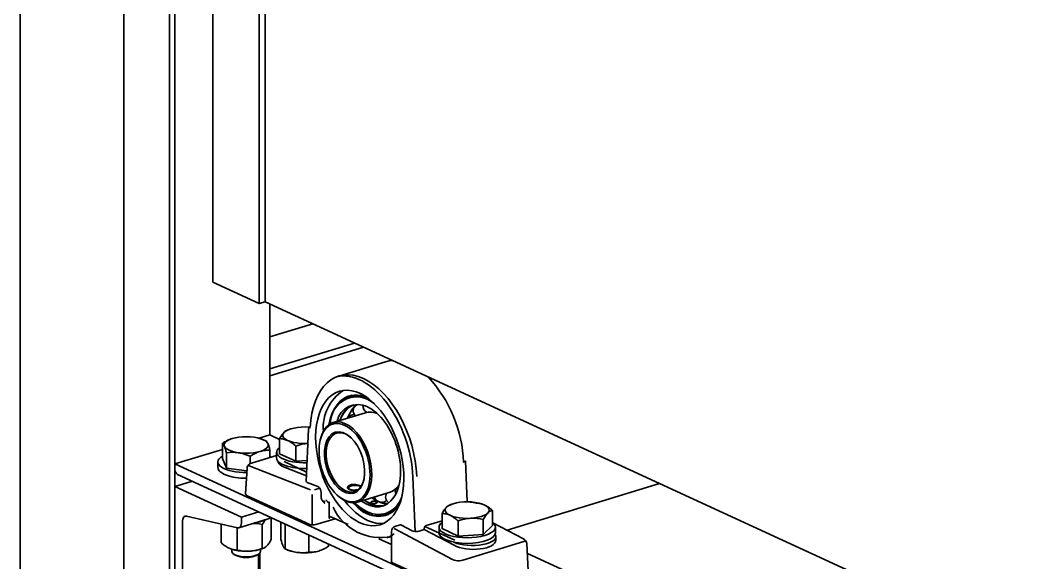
# Model space of a CAD drawing. Header units: millimetres. Extents: x -8400 to 8400, y -5940 to 5940.
# Drawn here: x 3358.5 to 3705.1, y 3950.6 to 4137.1 of the extents above; entities that cross this region are included whole.
import ezdxf

# ---------------------------------------------------------------- set-up
doc = ezdxf.new("R2010")
doc.units = ezdxf.units.MM
doc.layers.add('粗实线层', color=7, linetype='Continuous', lineweight=35)

msp = doc.modelspace()

# ---------------------------------------------------------------- linework, layer by layer
at = {"layer": '粗实线层', "linetype": 'Continuous', "lineweight": 35}
for points in [[(3358.493, 1285.787), (3358.493, 4866.968), (3391.124, 4876.938), (3444.236, 4852.438), (3440.497, 4851.295), (3444.236, 4852.438), (5462.492, 3921.43), (5515.604, 3896.93), (5482.974, 3886.961)], [(3444.236, 2019.891), (3444.236, 1271.256), (3411.605, 1261.286), (3411.605, 4842.468), (3410.313, 4843.064), (3409.946, 4843.293), (3409.764, 4843.552), (3409.781, 4843.819), (3409.997, 4844.074), (3410.394, 4844.296), (3432.959, 4853.718), (3433.439, 4854.012), (3433.607, 4854.352)], [(3409.747, 4843.663), (3409.747, 1262.481), (3409.893, 1262.163), (3410.313, 1261.883), (3411.605, 1261.286)], [(3440.591, 4312.691), (3424.658, 4320.041), (3424.658, 4047.085), (3440.591, 4039.735)], [(3431.926, 4321.04), (3430.167, 4320.502), (3429.714, 4320.323), (3429.401, 4320.105), (3429.249, 4319.864), (3429.268, 4319.617), (3429.456, 4319.38), (3429.802, 4319.169), (3442.549, 4313.289), (3442.549, 4040.333), (3440.591, 4039.735), (3440.591, 4312.691), (3442.549, 4313.289)], [(3394.038, 4207.151), (3394.038, 3796.322)], [(3442.557, 4040.329), (3902.669, 3828.083)], [(3444.236, 4039.509), (3444.236, 3994.521)], [(3458.948, 4032.771), (3444.24, 4028.277)], [(3444.237, 4017.28), (3473.286, 4026.156)], [(3444.237, 4014.94), (3476.345, 4024.75)], [(3444.241, 4014.941), (3476.336, 4024.748)], [(3483.954, 4019.712), (3467.899, 4014.807)], [(3486.336, 4020.135), (3485.127, 4019.994), (3483.954, 4019.712)], [(3472.237, 4008.233), (3470.235, 4007.116)], [(3468.189, 3999.498), (3468.776, 4000.89), (3469.485, 4002.119), (3470.307, 4003.172), (3471.232, 4004.035), (3472.249, 4004.696)], [(3468.289, 3999.528), (3468.827, 4000.791), (3469.466, 4001.92), (3470.201, 4002.902), (3471.023, 4003.727), (3471.925, 4004.386), (3472.896, 4004.874)], [(3474.284, 4005.018), (3473.254, 4004.167), (3472.34, 4003.091), (3471.555, 4001.805), (3470.909, 4000.329)], [(3473.127, 4004.203), (3472.248, 4003.04), (3471.507, 4001.735), (3470.967, 4000.487)], [(3477.107, 4002.223), (3466.002, 3998.83)], [(3481.07, 4001.897), (3480.041, 4002.248), (3479.029, 4002.422), (3478.047, 4002.413), (3477.106, 4002.223)], [(3457.402, 3991.654), (3456.085, 3991.619), (3454.772, 3991.669), (3453.502, 3991.805), (3452.314, 3992.021), (3451.244, 3992.311), (3450.325, 3992.667), (3449.584, 3993.077), (3449.044, 3993.529), (3448.722, 3994.01), (3448.627, 3994.504), (3448.761, 3994.997), (3449.122, 3995.473), (3449.698, 3995.92), (3450.471, 3996.321), (3451.419, 3996.666), (3452.511, 3996.944), (3453.715, 3997.147), (3454.995, 3997.268), (3456.553, 3997.301), (3458.096, 3997.214)], [(3458.094, 3997.161), (3457.642, 3996.939), (3457.473, 3996.648), (3456.689, 3978.621), (3456.783, 3978.425), (3457.069, 3978.256), (3460.688, 3976.825), (3461.028, 3976.61), (3461.337, 3976.254), (3461.584, 3975.793), (3461.743, 3975.276), (3461.798, 3974.755), (3461.798, 3973.369), (3461.8, 3973.269), (3461.806, 3973.171), (3461.816, 3973.075), (3461.83, 3972.98), (3461.846, 3972.888), (3461.866, 3972.797), (3461.878, 3972.752), (3461.89, 3972.707), (3461.903, 3972.663), (3461.916, 3972.62), (3461.979, 3972.452), (3462.05, 3972.294), (3462.131, 3972.144), (3462.22, 3972.002), (3462.268, 3971.934), (3462.317, 3971.867), (3462.367, 3971.803), (3462.419, 3971.739), (3462.526, 3971.617), (3462.637, 3971.501), (3462.751, 3971.389), (3462.867, 3971.28), (3462.926, 3971.226), (3462.985, 3971.173), (3463.014, 3971.146), (3463.044, 3971.119), (3463.059, 3971.107), (3463.074, 3971.093), (3463.089, 3971.08), (3463.103, 3971.067)], [(3442.012, 3992.915), (3442.859, 3992.571), (3443.029, 3992.432), (3443.202, 3992.228), (3443.289, 3992.097), (3443.377, 3991.946), (3443.421, 3991.862), (3443.465, 3991.773), (3443.476, 3991.749), (3443.487, 3991.726), (3443.498, 3991.702), (3443.509, 3991.678), (3443.531, 3991.628), (3443.553, 3991.577), (3443.649, 3991.083), (3443.514, 3990.59), (3443.153, 3990.113), (3442.577, 3989.667), (3441.804, 3989.266), (3440.857, 3988.92), (3439.764, 3988.643), (3438.56, 3988.44), (3437.28, 3988.319), (3435.963, 3988.283), (3434.65, 3988.334), (3433.38, 3988.469), (3432.193, 3988.685), (3431.122, 3988.976), (3430.203, 3989.331), (3429.463, 3989.741), (3428.923, 3990.193), (3428.6, 3990.674), (3428.505, 3991.168), (3428.639, 3991.662), (3429, 3992.138), (3429.576, 3992.584), (3430.349, 3992.986), (3431.296, 3993.331), (3430.867, 3993.189), (3430.44, 3993.026), (3430.013, 3992.843), (3429.588, 3992.641), (3429.376, 3992.533), (3429.164, 3992.42), (3429.058, 3992.362), (3428.952, 3992.304), (3428.846, 3992.244), (3428.741, 3992.183), (3428.321, 3991.931), (3427.905, 3991.668)], [(3431.296, 3993.331), (3432.389, 3993.609), (3433.594, 3993.812), (3434.874, 3993.932), (3436.19, 3993.968), (3437.503, 3993.918), (3438.773, 3993.782), (3439.961, 3993.566), (3441.031, 3993.276), (3441.95, 3992.92), (3442.691, 3992.51), (3443.231, 3992.058), (3443.553, 3991.577), (3443.642, 3991.36), (3443.73, 3991.122), (3443.817, 3990.865), (3443.904, 3990.59), (3444.077, 3989.989), (3444.248, 3989.33), (3444.248, 3986.846)], [(3440.497, 3993.434), (3444.236, 3994.576), (3447.579, 3993.034)], [(3450.802, 3996.456), (3450.305, 3996.267), (3449.908, 3996.08), (3449.714, 3995.96), (3449.518, 3995.82), (3449.32, 3995.658), (3449.122, 3995.473), (3449.073, 3995.424), (3449.023, 3995.373), (3448.998, 3995.347), (3448.973, 3995.321), (3448.948, 3995.294), (3448.923, 3995.267), (3448.824, 3995.156), (3448.726, 3995.04), (3448.53, 3994.793), (3448.335, 3994.529), (3447.948, 3993.95), (3447.565, 3993.313)], [(3453.085, 3985.545), (3447.565, 3988.091), (3447.565, 3993.313), (3447.903, 3993.293), (3448.245, 3993.259), (3448.331, 3993.248), (3448.418, 3993.236), (3448.503, 3993.223), (3448.589, 3993.209), (3448.762, 3993.176), (3448.935, 3993.14), (3449.281, 3993.053), (3449.627, 3992.946), (3449.976, 3992.817), (3450.325, 3992.667), (3450.675, 3992.494), (3451.027, 3992.299), (3451.071, 3992.274), (3451.115, 3992.247), (3451.159, 3992.221), (3451.203, 3992.194), (3451.291, 3992.14), (3451.378, 3992.084), (3451.552, 3991.969), (3451.726, 3991.85), (3452.07, 3991.6), (3452.411, 3991.336), (3452.749, 3991.058), (3453.085, 3990.767)], [(3472.299, 3993.413), (3471.254, 3994.276), (3470.182, 3994.899)], [(3436.346, 3982.196), (3429.295, 3983.205), (3427.905, 3986.445), (3427.905, 3991.668), (3428.077, 3991.528), (3428.249, 3991.324), (3428.336, 3991.193), (3428.424, 3991.043), (3428.511, 3990.87), (3428.6, 3990.674), (3428.622, 3990.622), (3428.644, 3990.568), (3428.656, 3990.541), (3428.667, 3990.513), (3428.678, 3990.485), (3428.688, 3990.457), (3428.733, 3990.34), (3428.777, 3990.218), (3428.864, 3989.961), (3428.951, 3989.685), (3429.124, 3989.085), (3429.295, 3988.427), (3429.295, 3983.205)], [(3430.68, 3993.12), (3430.648, 3993.107)], [(3442.013, 3992.914), (3441.473, 3993.12)], [(3457, 3985.781), (3453.085, 3985.545), (3453.085, 3990.767), (3454.148, 3991.091), (3455.221, 3991.354), (3455.761, 3991.459), (3456.305, 3991.545), (3457.255, 3991.645)], [(3461.513, 3992.86), (3461.442, 3992.534)], [(5429.862, 3051.702), (5429.862, 3053.599), (3411.605, 3984.607), (3427.906, 3989.587)], [(3429.295, 3988.427), (3430.301, 3988.543), (3431.316, 3988.595), (3431.828, 3988.595), (3432.342, 3988.574), (3432.86, 3988.532), (3433.38, 3988.469), (3433.511, 3988.45), (3433.641, 3988.429), (3433.706, 3988.418), (3433.771, 3988.407), (3433.836, 3988.396), (3433.901, 3988.383), (3434.161, 3988.333), (3434.42, 3988.277), (3434.935, 3988.15), (3435.446, 3988.004), (3436.461, 3987.661), (3437.466, 3987.257), (3437.466, 3984.706)], [(3446.522, 3987.541), (3437.902, 3984.907), (3437.569, 3984.786), (3437.265, 3984.614), (3436.969, 3984.374), (3436.716, 3984.078), (3436.553, 3983.8), (3436.455, 3983.497), (3436.439, 3983.356), (3436.438, 3983.212)], [(3437.466, 3987.257), (3437.881, 3987.521), (3438.301, 3987.773), (3438.407, 3987.834), (3438.513, 3987.894), (3438.619, 3987.953), (3438.724, 3988.01), (3438.936, 3988.123), (3439.148, 3988.231), (3439.574, 3988.433), (3440, 3988.616), (3440.427, 3988.779), (3440.857, 3988.92), (3441.287, 3989.041), (3441.72, 3989.141), (3441.774, 3989.152), (3441.828, 3989.163), (3441.882, 3989.173), (3441.936, 3989.183), (3442.043, 3989.202), (3442.151, 3989.219), (3442.365, 3989.25), (3442.577, 3989.276), (3443, 3989.314), (3443.42, 3989.335), (3443.835, 3989.34), (3444.248, 3989.33)], [(3444.237, 3987.229), (3444.447, 3987.099), (3444.643, 3986.966)], [(3446.522, 3988.612), (3446.522, 3986.662)], [(3411.605, 3984.607), (3411.605, 3982.709), (3411.713, 3981.976), (3412.025, 3981.39), (3412.506, 3981.015), (5429.848, 3050.429)], [(3426.4, 3985.277), (3426.4, 3983.327)], [(3466.639, 3965.785), (3460.036, 3963.767), (3459.456, 3963.652), (3458.802, 3963.629), (3458.175, 3963.701), (3457.669, 3963.858), (3436.43, 3973.656), (3436.11, 3973.845), (3435.917, 3974.056), (3435.86, 3974.279), (3436.406, 3983.175)], [(3436.774, 3984.157), (3437.071, 3984.01), (3458.121, 3975.691)], [(3456.772, 3980.534), (3448.867, 3983.658), (3448.233, 3983.95), (3447.726, 3984.271), (3447.358, 3984.617), (3447.134, 3984.981), (3447.059, 3985.355), (3447.059, 3985.469)], [(3456.828, 3981.831), (3449.102, 3985.395)], [(3494.139, 3961.368), (3493.354, 3980.122)], [(3417.634, 3978.65), (3411.605, 3976.808)], [(3414.261, 3923.771), (3414.261, 3965.005), (3414.325, 3965.629), (3414.509, 3966.145), (3414.801, 3966.512), (3415.177, 3966.7), (3415.606, 3966.696), (3433.099, 3962.682), (3433.528, 3962.677), (3433.903, 3962.867), (3434.196, 3963.233), (3434.38, 3963.749), (3434.444, 3964.373), (3434.444, 3966.273), (3411.605, 3976.808), (3411.605, 3914.418)], [(3459.579, 3975.709), (3461.341, 3976.247)], [(3475.458, 3976.971), (3475.403, 3976.997), (3475.323, 3977.033), (3475.238, 3977.068), (3475.148, 3977.104), (3475.054, 3977.14), (3475.006, 3977.157), (3474.956, 3977.175), (3474.906, 3977.192), (3474.855, 3977.209), (3474.75, 3977.242), (3474.643, 3977.274), (3474.533, 3977.305), (3474.42, 3977.336), (3474.391, 3977.343), (3474.362, 3977.35), (3474.333, 3977.357), (3474.304, 3977.365), (3474.245, 3977.378), (3474.186, 3977.392), (3474.068, 3977.417), (3473.948, 3977.441), (3473.827, 3977.463), (3473.704, 3977.483), (3473.643, 3977.492), (3473.581, 3977.5), (3473.519, 3977.508), (3473.457, 3977.516), (3473.333, 3977.528), (3473.21, 3977.538), (3473.088, 3977.545), (3472.966, 3977.55), (3472.846, 3977.552), (3472.726, 3977.55), (3472.666, 3977.548), (3472.607, 3977.545), (3472.549, 3977.541), (3472.491, 3977.536), (3472.378, 3977.525), (3472.267, 3977.511), (3472.159, 3977.493), (3472.054, 3977.472), (3472.002, 3977.46), (3471.952, 3977.447), (3471.927, 3977.441), (3471.902, 3977.434), (3471.877, 3977.426), (3471.853, 3977.419), (3471.758, 3977.388), (3471.668, 3977.354), (3471.582, 3977.317), (3471.501, 3977.277), (3471.424, 3977.235), (3471.352, 3977.189), (3471.284, 3977.141), (3471.223, 3977.091), (3471.167, 3977.039), (3471.117, 3976.986), (3471.072, 3976.931), (3471.032, 3976.874), (3471.023, 3976.86), (3471.015, 3976.845), (3471.007, 3976.831), (3470.999, 3976.816), (3470.984, 3976.786), (3470.971, 3976.757), (3470.949, 3976.698), (3470.934, 3976.638), (3470.924, 3976.578), (3470.921, 3976.518), (3470.921, 3976.488), (3470.923, 3976.458), (3470.927, 3976.428), (3470.932, 3976.398), (3470.946, 3976.34), (3470.966, 3976.282), (3470.993, 3976.226), (3471.025, 3976.171), (3471.063, 3976.117), (3471.107, 3976.065), (3471.131, 3976.04), (3471.157, 3976.015), (3471.184, 3975.991), (3471.213, 3975.968), (3471.273, 3975.922), (3471.339, 3975.879), (3471.41, 3975.838), (3471.487, 3975.801), (3471.568, 3975.766), (3471.653, 3975.734), (3471.743, 3975.705), (3471.837, 3975.679), (3471.933, 3975.656), (3472.035, 3975.636), (3472.061, 3975.632), (3472.087, 3975.628), (3472.114, 3975.624), (3472.14, 3975.62), (3472.194, 3975.612), (3472.248, 3975.606), (3472.359, 3975.595), (3472.471, 3975.587), (3472.586, 3975.582), (3472.703, 3975.58), (3472.762, 3975.58), (3472.822, 3975.581), (3472.883, 3975.582), (3472.944, 3975.584), (3473.065, 3975.59), (3473.187, 3975.597), (3473.31, 3975.608), (3473.433, 3975.62), (3473.556, 3975.635), (3473.68, 3975.651), (3473.711, 3975.656), (3473.742, 3975.66), (3473.773, 3975.665), (3473.804, 3975.67), (3473.865, 3975.679), (3473.925, 3975.689), (3474.115, 3975.723)], [(3471.445, 3976.732), (3471.137, 3976.471), (3470.975, 3976.283), (3470.921, 3976.087)], [(3475.423, 3976.75), (3475.296, 3976.836), (3475.141, 3976.918), (3474.658, 3977.082), (3474.067, 3977.186), (3473.421, 3977.22), (3472.777, 3977.181), (3472.192, 3977.072), (3471.719, 3976.904), (3471.399, 3976.69), (3471.261, 3976.45), (3471.318, 3976.206), (3471.564, 3975.979), (3471.978, 3975.789), (3472.522, 3975.654), (3473.149, 3975.585)], [(3474.361, 3971.47), (3485.466, 3974.863), (3486.351, 3975.232), (3487.171, 3975.773), (3487.914, 3976.482), (3488.57, 3977.348)], [(3578.039, 3977.834), (3525.647, 3961.826)], [(3458.731, 3963.632), (3458.731, 3974.082)], [(3467.061, 3974.144), (3467.303, 3973.913)], [(3479.27, 3972.969), (3480.63, 3972.107), (3481.999, 3971.48), (3483.359, 3971.098), (3484.688, 3970.968)], [(3479.403, 3972.811), (3480.382, 3972.235), (3482.22, 3971.366), (3484.089, 3970.819)], [(3462.377, 3971.79), (3462.761, 3971.777), (3463.159, 3971.537)], [(3463.452, 3972.171), (3463.466, 3972.166), (3463.523, 3972.133), (3463.613, 3972.065), (3463.729, 3971.957), (3463.855, 3971.812), (3463.959, 3971.672), (3464.065, 3971.511)], [(3464.069, 3971.504), (3464.338, 3971.395), (3464.835, 3971.479)], [(3464.605, 3971.421), (3464.605, 3965.943), (3464.676, 3966.3), (3464.87, 3966.496), (3465.136, 3966.478), (3471.08, 3963.736)], [(3483.356, 3964.22), (3481.984, 3964.149), (3480.574, 3964.293), (3479.137, 3964.65), (3477.687, 3965.217), (3476.313, 3965.943), (3474.95, 3966.845), (3473.61, 3967.919), (3472.304, 3969.153), (3471.042, 3970.538), (3469.835, 3972.063)], [(3482.82, 3970.098), (3481.608, 3970.079), (3480.358, 3970.276), (3479.088, 3970.689), (3477.813, 3971.312), (3476.548, 3972.138)], [(3483.455, 3970.312), (3482.378, 3970.174), (3481.263, 3970.217), (3480.119, 3970.441), (3478.962, 3970.844), (3477.801, 3971.422), (3476.649, 3972.169)], [(3506.57, 3970.731), (3506.073, 3970.541), (3505.676, 3970.355), (3505.481, 3970.235), (3505.285, 3970.095), (3505.088, 3969.933), (3504.89, 3969.749), (3504.84, 3969.699), (3504.79, 3969.648), (3504.766, 3969.622), (3504.741, 3969.595), (3504.716, 3969.569), (3504.691, 3969.542), (3504.592, 3969.431), (3504.494, 3969.315), (3504.297, 3969.068), (3504.102, 3968.803), (3503.715, 3968.225), (3503.333, 3967.588)], [(3510.763, 3971.543), (3511.313, 3971.565), (3511.86, 3971.566), (3512.403, 3971.546), (3512.944, 3971.506), (3514.016, 3971.373), (3515.08, 3971.177), (3515.418, 3971.157), (3515.76, 3971.123), (3515.846, 3971.112), (3515.932, 3971.1), (3516.018, 3971.086), (3516.104, 3971.073), (3516.277, 3971.041), (3516.449, 3971.004), (3516.795, 3970.917), (3517.142, 3970.809), (3517.49, 3970.681), (3517.839, 3970.53), (3518.19, 3970.358), (3518.542, 3970.163), (3518.586, 3970.138), (3518.63, 3970.111), (3518.674, 3970.085), (3518.718, 3970.058), (3518.806, 3970.003), (3518.893, 3969.948), (3519.067, 3969.833), (3519.24, 3969.714), (3519.584, 3969.465), (3519.925, 3969.2), (3520.264, 3968.921), (3520.599, 3968.631)], [(3517.387, 3970.721), (3517.362, 3970.731)], [(3433.588, 3962.693), (3444.799, 3966.119)], [(3440.472, 3968.115), (3434.444, 3966.273)], [(3444.71, 3966.092), (3444.71, 3958.583), (3444.327, 3957.947), (3443.941, 3957.368), (3443.746, 3957.103), (3443.549, 3956.857), (3443.451, 3956.74), (3443.352, 3956.629), (3443.327, 3956.602), (3443.302, 3956.576), (3443.277, 3956.55), (3443.253, 3956.523), (3443.202, 3956.472), (3443.153, 3956.423), (3442.955, 3956.238), (3442.758, 3956.077), (3442.562, 3955.936), (3442.367, 3955.817), (3441.98, 3955.634), (3441.596, 3955.516)], [(3482.537, 3966.998), (3485.073, 3967.199)], [(3508.853, 3959.819), (3503.333, 3962.366), (3503.333, 3967.588), (3503.671, 3967.568), (3504.013, 3967.534), (3504.099, 3967.523), (3504.185, 3967.511), (3504.271, 3967.498), (3504.357, 3967.483), (3504.53, 3967.452), (3504.702, 3967.415), (3505.048, 3967.328), (3505.395, 3967.221), (3505.744, 3967.092), (3506.093, 3966.942), (3506.443, 3966.769), (3506.795, 3966.574), (3506.839, 3966.548), (3506.883, 3966.522), (3506.927, 3966.495), (3506.971, 3966.469), (3507.058, 3966.414), (3507.146, 3966.358), (3507.32, 3966.244), (3507.493, 3966.125), (3507.837, 3965.875), (3508.179, 3965.61), (3508.516, 3965.332), (3508.853, 3965.042)], [(3517.485, 3965.563), (3517.869, 3966.201), (3518.256, 3966.78), (3518.451, 3967.045), (3518.647, 3967.291), (3518.844, 3967.517), (3519.043, 3967.724), (3519.092, 3967.772), (3519.142, 3967.819), (3519.167, 3967.842), (3519.191, 3967.865), (3519.216, 3967.887), (3519.241, 3967.908), (3519.34, 3967.993), (3519.438, 3968.07), (3519.635, 3968.211), (3519.83, 3968.33), (3520.216, 3968.513), (3520.599, 3968.631), (3520.599, 3963.409), (3517.485, 3960.341)], [(3427.443, 3963.98), (3427.443, 3957.541), (3427.782, 3957.248), (3428.123, 3956.967), (3428.209, 3956.899), (3428.295, 3956.831), (3428.382, 3956.765), (3428.467, 3956.7), (3428.64, 3956.573), (3428.812, 3956.45), (3429.159, 3956.218), (3429.506, 3956.005), (3429.854, 3955.813), (3430.203, 3955.641), (3430.554, 3955.49), (3430.905, 3955.36), (3430.949, 3955.345), (3430.994, 3955.331), (3431.038, 3955.317), (3431.081, 3955.303), (3431.169, 3955.277), (3431.256, 3955.252), (3431.431, 3955.206), (3431.604, 3955.165), (3431.948, 3955.098), (3432.289, 3955.047), (3432.627, 3955.013), (3432.963, 3954.995)], [(3432.963, 3962.713), (3432.963, 3954.995), (3434.026, 3954.799), (3435.099, 3954.666), (3435.64, 3954.626), (3436.183, 3954.606), (3436.73, 3954.606), (3437.28, 3954.628), (3437.417, 3954.637), (3437.555, 3954.648), (3437.623, 3954.653), (3437.692, 3954.659), (3437.761, 3954.666), (3437.83, 3954.672), (3438.104, 3954.703), (3438.378, 3954.738), (3438.922, 3954.824), (3439.463, 3954.929), (3440.535, 3955.192), (3441.596, 3955.516), (3441.596, 3963.777), (3440.533, 3963.972), (3439.46, 3964.105), (3438.92, 3964.146), (3438.376, 3964.166), (3438.372, 3964.166)], [(3442.403, 3965.387), (3441.695, 3965.043), (3440.857, 3964.744), (3439.907, 3964.497), (3438.868, 3964.307)], [(3442.764, 3965.512), (3442.757, 3965.504), (3442.561, 3965.257), (3442.366, 3964.992), (3441.979, 3964.413), (3441.596, 3963.777)], [(3448.027, 3964.629), (3448.027, 3958.667), (3448.198, 3958.008), (3448.371, 3957.407), (3448.458, 3957.132), (3448.545, 3956.875), (3448.633, 3956.637), (3448.722, 3956.42), (3448.744, 3956.369), (3448.766, 3956.319), (3448.777, 3956.295), (3448.788, 3956.271), (3448.799, 3956.247), (3448.81, 3956.224), (3448.854, 3956.135), (3448.898, 3956.051), (3448.986, 3955.9), (3449.073, 3955.769), (3449.246, 3955.565), (3449.416, 3955.426)], [(3449.416, 3963.687), (3449.328, 3964.035)], [(3449.944, 3963.755), (3449.416, 3963.687), (3449.416, 3955.426), (3450.423, 3955.022), (3451.438, 3954.679), (3451.95, 3954.533), (3452.464, 3954.407), (3452.981, 3954.3), (3453.502, 3954.215), (3454.772, 3954.08), (3456.085, 3954.029), (3457.402, 3954.065), (3458.682, 3954.186), (3459.886, 3954.388), (3460.979, 3954.666)], [(3486.839, 3962.381), (3506.961, 3951.769), (3507.442, 3951.572), (3508.023, 3951.429), (3508.663, 3951.349), (3509.32, 3951.338), (3509.95, 3951.397), (3510.509, 3951.522)], [(3497.234, 3962.022), (3497.218, 3962.42), (3497.288, 3962.844), (3497.515, 3963.208), (3497.837, 3963.414), (3503.333, 3965.093)], [(3497.427, 3963.103), (3507.688, 3958.37)], [(3502.29, 3962.887), (3502.29, 3960.938)], [(3532.39, 3957.156), (3532.4, 3957.249), (3532.401, 3957.342), (3532.342, 3957.657), (3532.212, 3957.955), (3532.063, 3958.195), (3531.887, 3958.411), (3531.685, 3958.595), (3531.462, 3958.751), (3531.395, 3958.791), (3531.326, 3958.829), (3520.765, 3964.398)], [(3521.642, 3960.938), (3521.642, 3962.887)], [(3457.587, 3960.219), (3457.587, 3954.257), (3456.583, 3954.141), (3455.568, 3954.088), (3455.057, 3954.089), (3454.541, 3954.11), (3454.283, 3954.128), (3454.023, 3954.151), (3453.958, 3954.158), (3453.893, 3954.165), (3453.828, 3954.172), (3453.762, 3954.18), (3453.632, 3954.197), (3453.502, 3954.215), (3452.057, 3954.491), (3450.802, 3954.877), (3450.263, 3955.082)], [(3485.972, 3956.866), (3481.684, 3958.844)], [(3484.381, 3959.175), (3485.672, 3959.807), (3486.889, 3960.629)], [(3484.864, 3959.282), (3485.972, 3959.621)], [(3521.758, 3958.33), (3521.758, 3959.607)], [(3441.97, 3955.63), (3441.473, 3955.44), (3440.567, 3955.146), (3439.549, 3954.909), (3438.444, 3954.735), (3437.28, 3954.628), (3435.963, 3954.593), (3434.65, 3954.643), (3433.38, 3954.779), (3432.193, 3954.995), (3431.122, 3955.285), (3430.203, 3955.641)], [(3430.656, 3955.45), (3430.68, 3955.44)], [(3431.154, 3955.275), (3431.154, 3954.538)], [(3441, 3954.538), (3441, 3955.275)], [(3464.37, 3957.091), (3464.37, 3956.329), (3463.954, 3956.066), (3463.534, 3955.814), (3463.429, 3955.753), (3463.323, 3955.694), (3463.217, 3955.635), (3463.111, 3955.577), (3462.899, 3955.464), (3462.687, 3955.356), (3462.262, 3955.154), (3461.836, 3954.971), (3461.408, 3954.808), (3460.979, 3954.666), (3460.548, 3954.546), (3460.116, 3954.446), (3460.062, 3954.435), (3460.007, 3954.425), (3459.953, 3954.415), (3459.899, 3954.405), (3459.792, 3954.386), (3459.685, 3954.368), (3459.471, 3954.337), (3459.258, 3954.311), (3458.835, 3954.273), (3458.416, 3954.252), (3458, 3954.248), (3457.587, 3954.257)], [(3532.05, 3958.215), (3531.763, 3958.043), (3531.393, 3957.903), (3510.509, 3951.522)], [(3532.412, 3957.222), (3532.957, 3947.827)], [(3440.365, 3953.609), (3440.365, 3935.057)], [(3440.777, 3934.678), (3440.777, 3953.989)], [(3461.595, 3954.877), (3461.627, 3954.889)], [(3620.203, 3913.404), (3532.629, 3953.801)]]:
    msp.add_lwpolyline(points, dxfattribs=at)
for points in [[(3511.934, 3971.563), (3511.345, 3985.656), (3511.187, 3985.407), (3510.724, 3985.194, 0.1802654), (3498.536, 4014.507)], [(3473.31, 3971.271), (3474.737, 3970.003), (3476.203, 3968.958), (3477.687, 3968.15, 0.4970891), (3489.665, 3973.989)], [(3488.812, 3970.971, -0.4183745), (3477.687, 3967.557), (3476.411, 3968.233), (3475.146, 3969.082), (3473.904, 3970.092), (3472.696, 3971.258)], [(3482.067, 3971.455, 0.1260225), (3483.319, 3971.512, 0.1104894), (3484.277, 3972.056)], [(3507.588, 3940.831), (3486.35, 3950.628), (3486.069, 3950.815), (3485.972, 3951.027), (3485.972, 3961.477, -0.3298032), (3487.163, 3963.086), (3488.925, 3963.625), (3489.187, 3963.644), (3489.464, 3963.551), (3493.083, 3961.643), (3493.477, 3961.488), (3493.96, 3961.388), (3494.485, 3961.352), (3495, 3961.383), (3495.455, 3961.478), (3497.234, 3962.022), (3507.453, 3956.632)], [(3431.576, 3953.79), (3432.026, 3953.408, 0.2449936), (3440.127, 3953.408), (3440.578, 3953.79)]]:
    msp.add_lwpolyline(points, format="xyb", dxfattribs=at)
for points in [[(3479.221, 3971.145), (3479.29, 3971.116), (3479.365, 3971.091), (3479.406, 3971.079), (3479.448, 3971.069), (3479.47, 3971.064), (3479.492, 3971.059), (3479.514, 3971.055), (3479.537, 3971.051), (3479.63, 3971.036), (3479.726, 3971.025), (3479.751, 3971.023), (3479.776, 3971.021), (3479.801, 3971.02), (3479.827, 3971.019), (3479.878, 3971.016), (3479.929, 3971.015), (3480.031, 3971.016), (3480.134, 3971.02), (3480.161, 3971.022), (3480.186, 3971.024), (3480.212, 3971.026), (3480.237, 3971.029), (3480.287, 3971.034), (3480.337, 3971.04), (3480.386, 3971.047), (3480.434, 3971.054), (3480.458, 3971.059), (3480.482, 3971.063), (3480.505, 3971.068), (3480.528, 3971.072), (3480.617, 3971.093), (3480.699, 3971.116), (3480.739, 3971.128), (3480.777, 3971.142), (3480.794, 3971.148), (3480.812, 3971.155), (3480.83, 3971.162), (3480.846, 3971.169), (3480.908, 3971.199), (3480.961, 3971.231), (3480.973, 3971.238), (3480.985, 3971.247), (3480.996, 3971.255), (3481.006, 3971.263), (3481.025, 3971.28), (3481.041, 3971.297), (3481.067, 3971.332), (3481.082, 3971.368), (3481.086, 3971.386), (3481.088, 3971.404), (3481.087, 3971.421), (3481.083, 3971.439), (3481.077, 3971.458), (3481.069, 3971.476), (3481.058, 3971.493), (3481.044, 3971.511), (3481.01, 3971.546), (3480.966, 3971.58), (3480.954, 3971.588), (3480.941, 3971.596), (3480.928, 3971.604), (3480.914, 3971.612), (3480.884, 3971.628), (3480.852, 3971.643), (3480.783, 3971.672), (3480.707, 3971.699), (3480.687, 3971.705), (3480.666, 3971.712), (3480.645, 3971.718), (3480.624, 3971.724), (3480.581, 3971.735), (3480.536, 3971.745), (3480.491, 3971.755), (3480.443, 3971.764), (3480.419, 3971.768), (3480.395, 3971.773), (3480.371, 3971.777), (3480.346, 3971.78), (3480.246, 3971.792), (3480.144, 3971.801), (3480.093, 3971.804), (3480.041, 3971.806), (3480.015, 3971.806), (3479.99, 3971.807), (3479.964, 3971.807), (3479.938, 3971.807), (3479.836, 3971.804), (3479.736, 3971.797), (3479.711, 3971.794), (3479.687, 3971.792), (3479.662, 3971.789), (3479.639, 3971.786), (3479.591, 3971.778), (3479.545, 3971.77), (3479.457, 3971.752), (3479.373, 3971.729), (3479.353, 3971.723), (3479.334, 3971.716), (3479.315, 3971.709), (3479.296, 3971.703), (3479.26, 3971.688), (3479.227, 3971.673), (3479.195, 3971.657), (3479.165, 3971.641), (3479.136, 3971.624), (3479.111, 3971.606), (3479.066, 3971.569), (3479.031, 3971.53), (3479.017, 3971.51), (3479.006, 3971.49), (3478.996, 3971.469), (3478.99, 3971.449), (3478.985, 3971.408), (3478.989, 3971.366), (3478.992, 3971.356), (3478.995, 3971.345), (3478.999, 3971.335), (3479.003, 3971.325), (3479.015, 3971.305), (3479.028, 3971.286), (3479.044, 3971.266), (3479.062, 3971.247), (3479.072, 3971.238), (3479.083, 3971.229), (3479.094, 3971.22), (3479.106, 3971.211), (3479.159, 3971.177)], [(3519.043, 3967.724), (3518.467, 3967.278), (3517.694, 3966.876), (3516.746, 3966.531), (3515.654, 3966.253), (3514.449, 3966.05), (3513.169, 3965.929), (3511.852, 3965.894), (3510.539, 3965.944), (3509.269, 3966.08), (3508.082, 3966.296), (3507.012, 3966.586), (3506.093, 3966.942), (3505.352, 3967.352), (3504.812, 3967.804), (3504.49, 3968.285), (3504.394, 3968.779), (3504.529, 3969.272), (3504.89, 3969.749), (3505.465, 3970.194), (3506.239, 3970.596), (3507.186, 3970.941), (3508.279, 3971.22), (3509.483, 3971.422), (3510.763, 3971.543), (3512.08, 3971.579), (3513.393, 3971.528), (3514.663, 3971.393), (3515.85, 3971.177), (3516.92, 3970.886), (3517.839, 3970.53), (3518.58, 3970.12), (3519.12, 3969.668), (3519.443, 3969.187), (3519.538, 3968.693), (3519.403, 3968.201)], [(3513.169, 3965.929), (3513.307, 3965.937), (3513.444, 3965.943), (3513.513, 3965.946), (3513.582, 3965.948), (3513.651, 3965.95), (3513.72, 3965.952), (3513.994, 3965.954), (3514.267, 3965.952), (3514.812, 3965.932), (3515.352, 3965.892), (3516.425, 3965.759), (3517.485, 3965.563), (3517.485, 3960.341), (3508.853, 3959.819), (3508.853, 3965.042), (3509.916, 3965.366), (3510.989, 3965.629), (3511.529, 3965.734), (3512.072, 3965.82), (3512.619, 3965.885)]]:
    msp.add_lwpolyline(points, close=True, dxfattribs=at)
for centre, radius, start, end in [((3477.94, 3997.039), 15.409, 123.61972, 184.56623), ((3474.48, 3998.51), 9.524, 72.79476, 180.82811), ((3474.03, 3998.631), 9.014, 47.67712, 181.41236), ((3474.382, 3997.797), 7.215, 62.73705, 168.55455), ((3475.352, 4002.889), 2.524, 130.23944, 224.1388), ((3478.669, 4004.613), 2.524, 176.50607, 244.21495), ((3473.136, 3999.041), 2.524, 88.46875, 148.75185), ((3478.669, 4004.612), 2.523, 294.76182, 307.96221), ((3489.811, 3974.989), 2.524, 153.88433, 198.61508), ((3489.821, 3974.973), 2.543, 120.67412, 124.55037), ((3482.581, 3973.926), 2.524, 195.77903, 236.4195), ((3486.494, 3973.264), 2.524, 150.53413, 234.40802), ((3486.498, 3973.277), 2.511, 69.68226, 76.19643), ((3482.242, 3977.234), 17.932, 204.76357, 282.00337), ((3481.186, 3975.941), 9.219, 210.47987, 323.87699)]:
    msp.add_arc(centre, radius, start, end, dxfattribs=at)
for centre, major_axis, ratio, start_param, end_param in [((3476.382, 3987.044), (-8.482, 27.761), 0.5850176, 4.293691, 7.3101901), ((3475.067, 3986.627), (-8.472, 27.78), 0.5852116, 4.3031739, 6.2430639), ((3477.696, 3987.419), (-6.279, 20.543), 0.5846524, 5.800732, 7.1410812), ((3477.686, 3987.444), (-5.288, 17.306), 0.5850302, 2.4827939, 5.8018602), ((3470.196, 3985.114), (-4.197, 13.719), 0.58418, 5.8023208, 7.0877192), ((3470.181, 3985.151), (-4.18, 13.679), 0.585035, 2.335843, 5.801808), ((3470.182, 3985.151), (-3.075, 10.064), 0.585058, 5.801924, 10.2306093), ((3456.201, 3988.613), (9.66, 0.001), 0.3754042, 2.6730932, 4.7914037), ((3436.078, 3985.277), (9.684, 0.001), 0.3753945, 2.5764582, 4.7365161), ((3456.177, 3986.654), (-9.631, 0.008), 0.3753388, 6.2830645, 7.9271415), ((3436.055, 3983.319), (-9.656, 0.008), 0.3754349, 0.0000411, 1.5853222), ((3511.966, 3962.887), (-9.684, 0), 0.3754157, 5.8147021, 9.8933099), ((3511.966, 3960.938), (-9.711, 0), 0.3754372, 0.0001181, 3.1415338), ((3513.699, 3959.609), (-8.1, 0.002), 0.3755458, 0.6841817, 3.3883486), ((3513.7, 3958.543), (-8.071, 0.256), 0.4075391, 0.6966193, 3.1543113), ((3436.077, 3954.539), (4.94, 0), 0.3756838, 3.142141, 6.2822995)]:
    msp.add_ellipse(centre, major_axis=major_axis, ratio=ratio, start_param=start_param, end_param=end_param, dxfattribs=at)
for centre, major_axis, ratio in [((3475.076, 3986.646), (-7.007, 22.934), 0.5850474), ((3469.855, 3985.051), (-4.056, 13.275), 0.5850357), ((3469.855, 3985.051), (-3.196, 10.459), 0.5850641)]:
    msp.add_ellipse(centre, major_axis=major_axis, ratio=ratio, dxfattribs=at)

doc.saveas('drawing.dxf')
